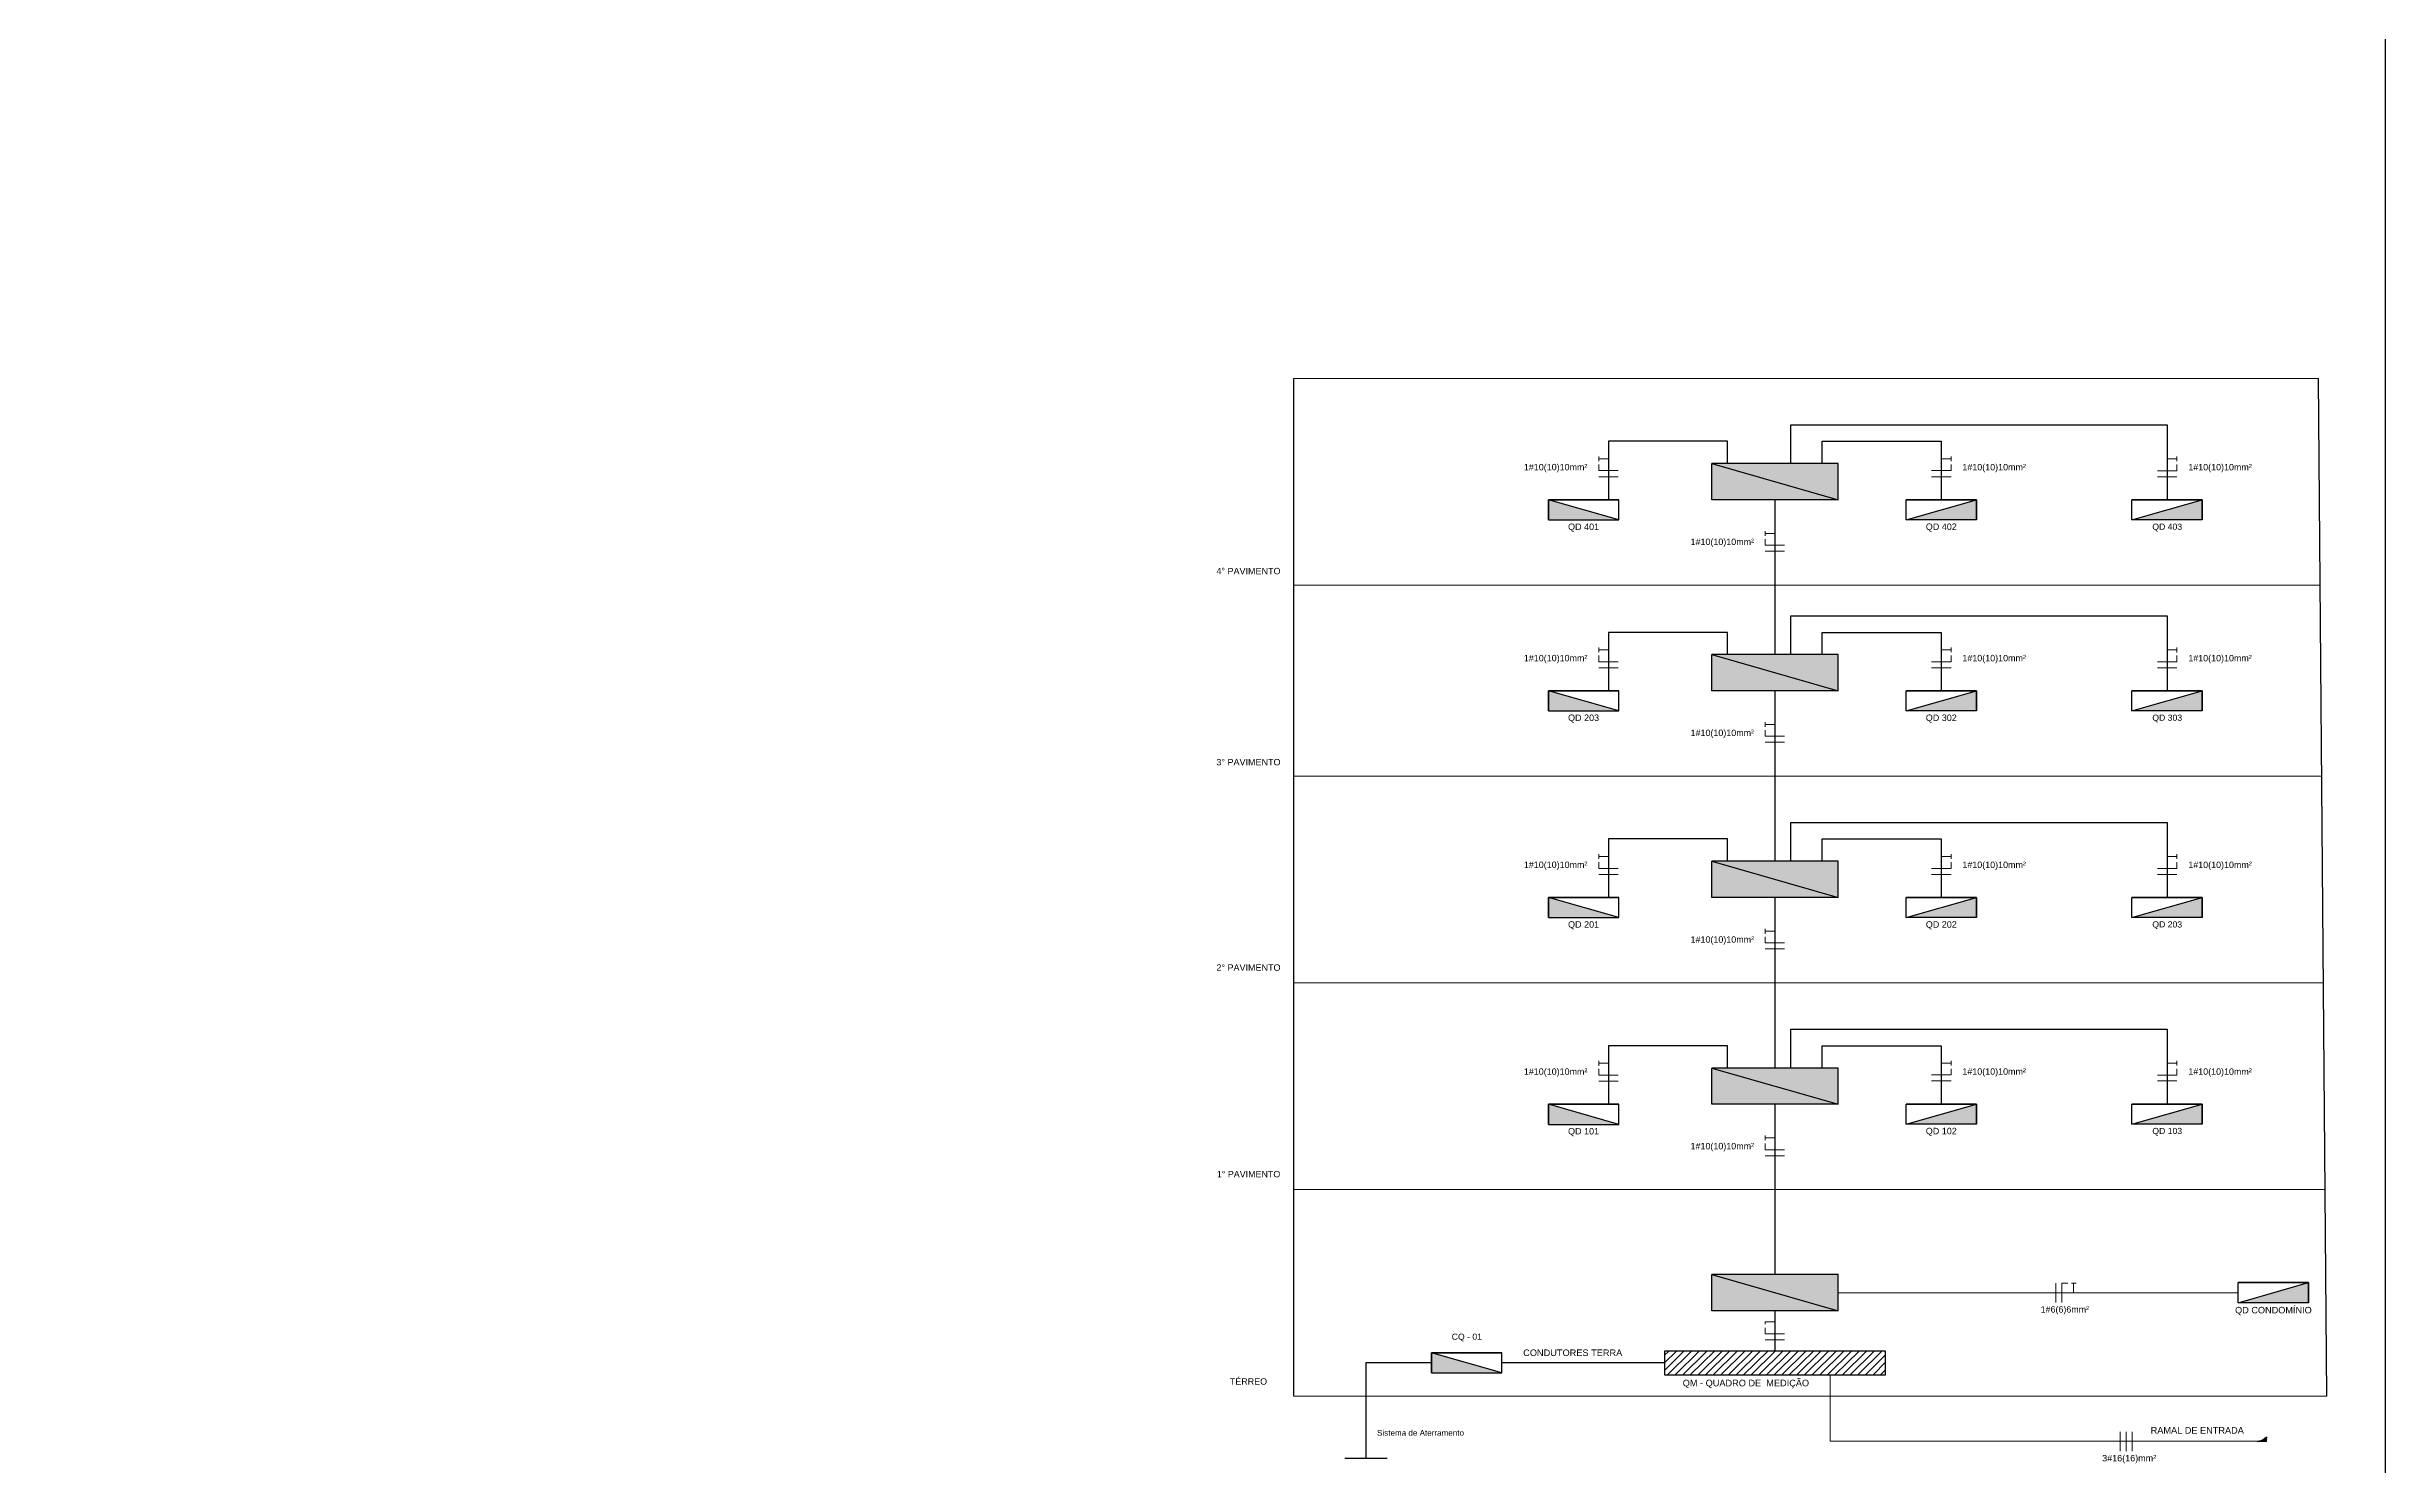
# Model space of a CAD drawing. Header units: millimetres. Extents: x 40 to 176, y -32 to 59.
# Drawn here: x 130.78 to 172.36, y 8.71 to 33.95 of the extents above; entities that cross this region are included whole.
import ezdxf
from ezdxf.enums import TextEntityAlignment as Align

# ---------------------------------------------------------------- set-up
doc = ezdxf.new("R2010")
doc.units = ezdxf.units.MM
doc.layers.get('0').update_dxf_attribs({"lineweight": 30})
doc.layers.add('14 - Prumada eletrica', color=240, linetype='Continuous', lineweight=30)
doc.styles.add('Arial0', font='arial.ttf', dxfattribs={"height": 3.14658})
doc.styles.add('ariel 1.5', font='arial.ttf', dxfattribs={"height": 1.5})
doc.styles.add('ariel 2.5', font='arial.ttf', dxfattribs={"height": 2.5})
doc.styles.add('ariel 4', font='', dxfattribs={"height": 4})
doc.styles.get('ariel 4').set_extended_font_data('Arial Black')

# ---------------------------------------------------------------- blocks, each defined once
blk = doc.blocks.new('ISO-A1FRAME')
at = {"color": 5}
blk.add_lwpolyline([(-800, 277), (0, 277), (0, -277), (-800, -277)], close=True, dxfattribs=at)
for tag, height, style, p in [('COMPANY', 4, 'ariel 4', (-47.43, -227.76)), ('CLIENT1', 2.5, 'ariel 2.5', (-47.48, -240.73)), ('PROJECT1', 2.5, 'ariel 2.5', (-47.48, -248.81)), ('PROJECT2', 2.5, 'ariel 2.5', (-47.48, -252.63)), ('DRAWINGTITLE1', 2.5, 'ariel 2.5', (-47.48, -261.28)), ('DRAWINGTITLE2', 2.5, 'ariel 2.5', (-47.48, -264.97)), ('DRAWINGTITLE3', 2.5, 'ariel 2.5', (-47.48, -268.72)), ('AUTHOR', 1.5, 'ariel 1.5', (-88.17, -275.54)), ('CHECKER', 1.5, 'ariel 1.5', (-74.59, -275.58)), ('DRAWINGNO.', 2.5, 'ariel 2.5', (-23.02, -275.65)), ('DATE', 1.5, 'ariel 1.5', (-56.89, -275.74))]:
    blk.add_attdef(tag, text='', height=height, dxfattribs=dict(style=style)).set_placement(p, align=Align.CENTER)

msp = doc.modelspace()

# ---------------------------------------------------------------- hatches: boundary and pattern name
at = {"layer": '14 - Prumada eletrica', "true_color": 0x991b1e}
h = msp.add_hatch(color=244, dxfattribs=at)
h.paths.add_polyline_path([(162.634, 26.534), (160.388, 26.534), (162.634, 25.89)])
h.paths.add_polyline_path([(160.388, 26.534), (162.634, 25.89), (160.388, 25.89)])
for points in [[(157.485, 25.89), (157.485, 25.533), (158.736, 25.533)], [(165.093, 25.89), (165.093, 25.533), (163.842, 25.533)], [(169.109, 25.89), (169.109, 25.533), (167.858, 25.533)], [(157.485, 22.492), (157.485, 22.134), (158.736, 22.134)], [(165.093, 22.492), (165.093, 22.134), (163.842, 22.134)], [(169.109, 22.492), (169.109, 22.134), (167.858, 22.134)], [(157.485, 18.814), (157.485, 18.457), (158.736, 18.457)], [(165.093, 18.814), (165.093, 18.457), (163.842, 18.457)], [(169.109, 18.814), (169.109, 18.457), (167.858, 18.457)], [(157.485, 15.134), (157.485, 14.776), (158.736, 14.776)], [(165.093, 15.138), (165.093, 14.78), (163.842, 14.78)], [(169.109, 15.138), (169.109, 14.78), (167.858, 14.78)], [(171, 11.96), (171, 11.602), (169.749, 11.602)]]:
    msp.add_hatch(color=244, dxfattribs=at).paths.add_polyline_path(points)
h = msp.add_hatch(color=244, dxfattribs=at)
h.paths.add_polyline_path([(162.634, 23.136), (160.388, 23.136), (162.634, 22.492)])
h.paths.add_polyline_path([(160.388, 23.136), (162.634, 22.492), (160.388, 22.492)])
h = msp.add_hatch(color=244, dxfattribs=at)
h.paths.add_polyline_path([(162.634, 19.458), (160.388, 19.458), (162.634, 18.814)])
h.paths.add_polyline_path([(160.388, 19.458), (162.634, 18.814), (160.388, 18.814)])
h = msp.add_hatch(color=244, dxfattribs=at)
h.paths.add_polyline_path([(162.634, 15.778), (160.388, 15.778), (162.634, 15.138)])
h.paths.add_polyline_path([(160.388, 15.778), (162.634, 15.138), (160.388, 15.138)])
h = msp.add_hatch(color=244, dxfattribs=at)
h.paths.add_polyline_path([(162.634, 12.103), (160.388, 12.103), (162.634, 11.459)])
h.paths.add_polyline_path([(160.388, 12.103), (162.634, 11.459), (160.388, 11.459)])
at = {"layer": '14 - Prumada eletrica', "true_color": 0x000003}
msp.add_hatch(color=3, dxfattribs=at).paths.add_polyline_path([(155.405, 10.712), (155.405, 10.354), (156.656, 10.354)])
at = {"layer": '14 - Prumada eletrica', "true_color": 0x000005}
h = msp.add_hatch(color=5, dxfattribs=at)
h.paths.add_polyline_path([(170.253, 9.165), (170.192, 9.165), (170.253, 9.149)])
h.paths.add_polyline_path([(170.192, 9.165), (170.253, 9.149), (170.161, 9.149)])
h = msp.add_hatch(color=5, dxfattribs=at)
h.paths.add_polyline_path([(170.253, 9.191), (170.225, 9.191), (170.253, 9.165)])
h.paths.add_polyline_path([(170.225, 9.191), (170.253, 9.165), (170.192, 9.165)])
msp.add_hatch(color=5, dxfattribs=at).paths.add_polyline_path([(170.253, 9.213), (170.253, 9.191), (170.225, 9.191)])
h = msp.add_hatch(color=5, dxfattribs=at)
h.paths.add_polyline_path([(170.253, 9.14), (170.119, 9.14), (170.253, 9.135)])
h.paths.add_polyline_path([(170.119, 9.14), (170.253, 9.135), (170.086, 9.135)])
h = msp.add_hatch(color=5, dxfattribs=at)
h.paths.add_polyline_path([(170.253, 9.149), (170.161, 9.149), (170.253, 9.14)])
h.paths.add_polyline_path([(170.161, 9.149), (170.253, 9.14), (170.119, 9.14)])

# ---------------------------------------------------------------- linework, layer by layer
at = {"layer": '14 - Prumada eletrica'}
for p, q in [((152.953, 9.942), (152.953, 28.051)), ((171.323, 9.942), (171.177, 28.051))]:
    msp.add_line(p, q, dxfattribs=at)
at = {"layer": '14 - Prumada eletrica', "linetype": 'Continuous', "lineweight": 9}
for points in [[(152.953, 28.051), (171.177, 28.051)], [(152.953, 24.374), (171.207, 24.374)], [(152.953, 20.974), (171.234, 20.974)], [(152.953, 17.297), (171.264, 17.297)], [(152.953, 13.618), (171.293, 13.618)], [(152.953, 9.942), (171.323, 9.942)]]:
    msp.add_lwpolyline(points, dxfattribs=at)
at = {"layer": '14 - Prumada eletrica', "color": 5, "linetype": 'Continuous', "lineweight": 25, "true_color": 0x000005}
for points in [[(161.79, 26.534), (161.79, 27.225), (168.483, 27.225), (168.483, 25.89)], [(160.667, 26.534), (160.667, 26.931), (159.881, 26.931), (158.551, 26.931), (158.551, 25.89)], [(162.352, 26.534), (162.352, 26.931), (163.138, 26.931), (164.468, 26.931), (164.468, 25.89)], [(161.511, 25.89), (161.511, 24.374), (161.511, 24.374)], [(161.511, 24.653), (161.511, 23.136), (161.511, 23.136)], [(161.79, 23.136), (161.79, 23.827), (168.483, 23.827), (168.483, 22.492)], [(160.667, 23.136), (160.667, 23.532), (159.881, 23.532), (158.551, 23.532), (158.551, 22.492)], [(162.352, 23.136), (162.352, 23.532), (163.138, 23.532), (164.468, 23.532), (164.468, 22.492)], [(161.511, 22.492), (161.511, 20.975), (161.511, 20.975)], [(161.511, 20.975), (161.511, 19.458), (161.511, 19.458)], [(161.79, 19.458), (161.79, 20.149), (168.483, 20.149), (168.483, 18.814)], [(160.667, 19.458), (160.667, 19.855), (159.881, 19.855), (158.551, 19.855), (158.551, 18.814)], [(162.352, 19.458), (162.352, 19.855), (163.138, 19.855), (164.468, 19.855), (164.468, 18.814)], [(161.511, 18.814), (161.511, 17.297), (161.511, 17.297)], [(161.511, 17.297), (161.511, 15.778), (161.511, 15.778)], [(161.79, 15.778), (161.79, 16.469), (168.483, 16.469), (168.483, 15.134)], [(160.667, 15.778), (160.667, 16.174), (159.881, 16.174), (158.551, 16.174), (158.551, 15.134)], [(162.352, 15.778), (162.352, 16.174), (163.138, 16.174), (164.468, 16.174), (164.468, 15.134)], [(161.511, 15.138), (161.511, 13.618), (161.511, 13.618)], [(161.511, 13.618), (161.511, 12.103), (161.511, 12.103)], [(161.511, 11.459), (161.511, 10.744), (161.511, 10.744)], [(154.234, 10.533), (154.234, 8.83), (154.234, 8.83)], [(155.405, 10.533), (154.234, 10.533), (154.234, 10.533)], [(159.544, 10.533), (156.656, 10.533), (156.656, 10.533)], [(154.614, 8.83), (154.234, 8.83), (153.86, 8.83)]]:
    msp.add_lwpolyline(points, dxfattribs=at)
at = {"layer": '14 - Prumada eletrica', "color": 7, "linetype": 'Continuous', "lineweight": 20, "true_color": 0x000007}
for points in [[(158.376, 26.62), (158.376, 26.663), (158.376, 26.663)], [(158.551, 26.62), (158.376, 26.62), (158.376, 26.576)], [(164.468, 26.62), (164.644, 26.62), (164.644, 26.576)], [(164.644, 26.62), (164.644, 26.663), (164.644, 26.663)], [(158.723, 26.409), (158.551, 26.409), (158.376, 26.409), (158.376, 26.519)], [(158.723, 26.301), (158.551, 26.301), (158.376, 26.301)], [(164.296, 26.409), (164.468, 26.409), (164.644, 26.409), (164.644, 26.519)], [(164.296, 26.301), (164.468, 26.301), (164.644, 26.301)], [(161.336, 25.29), (161.336, 25.333), (161.336, 25.333)], [(161.511, 25.29), (161.336, 25.29), (161.336, 25.247)], [(161.683, 25.082), (161.511, 25.082), (161.336, 25.082), (161.336, 25.189)], [(161.683, 24.976), (161.511, 24.976), (161.336, 24.976)], [(158.376, 23.221), (158.376, 23.264), (158.376, 23.264)], [(158.551, 23.221), (158.376, 23.221), (158.376, 23.178)], [(158.723, 23.01), (158.551, 23.01), (158.376, 23.01), (158.376, 23.12)], [(158.723, 22.903), (158.551, 22.903), (158.376, 22.903)], [(164.296, 23.01), (164.468, 23.01), (164.644, 23.01), (164.644, 23.12)], [(164.296, 22.903), (164.468, 22.903), (164.644, 22.903)], [(164.468, 23.221), (164.644, 23.221), (164.644, 23.178)], [(164.644, 23.221), (164.644, 23.264), (164.644, 23.264)], [(161.336, 21.891), (161.336, 21.935), (161.336, 21.935)], [(161.511, 21.891), (161.336, 21.891), (161.336, 21.848)], [(161.683, 21.683), (161.511, 21.683), (161.336, 21.683), (161.336, 21.791)], [(161.683, 21.577), (161.511, 21.577), (161.336, 21.577)], [(158.376, 19.543), (158.376, 19.587), (158.376, 19.587)], [(164.644, 19.543), (164.644, 19.587), (164.644, 19.587)], [(158.551, 19.543), (158.376, 19.543), (158.376, 19.5)], [(158.723, 19.332), (158.551, 19.332), (158.376, 19.332), (158.376, 19.443)], [(158.723, 19.225), (158.551, 19.225), (158.376, 19.225)], [(164.296, 19.332), (164.468, 19.332), (164.644, 19.332), (164.644, 19.443)], [(164.296, 19.225), (164.468, 19.225), (164.644, 19.225)], [(164.468, 19.543), (164.644, 19.543), (164.644, 19.5)], [(161.336, 18.214), (161.336, 18.257), (161.336, 18.257)], [(161.511, 18.214), (161.336, 18.214), (161.336, 18.17)], [(161.683, 18.005), (161.511, 18.005), (161.336, 18.005), (161.336, 18.113)], [(161.683, 17.899), (161.511, 17.899), (161.336, 17.899)], [(158.376, 15.863), (158.376, 15.906), (158.376, 15.906)], [(158.551, 15.863), (158.376, 15.863), (158.376, 15.82)], [(164.468, 15.864), (164.644, 15.864), (164.644, 15.825)], [(164.644, 15.864), (164.644, 15.908), (164.644, 15.908)], [(158.723, 15.652), (158.551, 15.652), (158.376, 15.652), (158.376, 15.762)], [(158.723, 15.544), (158.551, 15.544), (158.376, 15.544)], [(164.296, 15.656), (164.468, 15.656), (164.644, 15.656), (164.644, 15.764)], [(164.296, 15.55), (164.468, 15.55), (164.644, 15.55)], [(161.336, 14.537), (161.336, 14.581), (161.336, 14.581)], [(161.511, 14.537), (161.336, 14.537), (161.336, 14.494)], [(161.683, 14.326), (161.511, 14.326), (161.336, 14.326), (161.336, 14.437)], [(161.683, 14.219), (161.511, 14.219), (161.336, 14.219)], [(166.507, 11.606), (166.507, 11.782), (166.507, 11.954)], [(166.613, 11.606), (166.613, 11.782), (166.613, 11.954), (166.721, 11.954)], [(166.821, 11.782), (166.821, 11.954), (166.782, 11.954)], [(166.865, 11.954), (166.821, 11.954), (166.821, 11.954)], [(161.511, 11.262), (161.336, 11.262), (161.336, 11.219)], [(161.683, 11.051), (161.511, 11.051), (161.336, 11.051), (161.336, 11.159)], [(161.683, 10.943), (161.511, 10.943), (161.336, 10.943)]]:
    msp.add_lwpolyline(points, dxfattribs=at)
at = {"layer": '14 - Prumada eletrica', "color": 7, "linetype": 'Continuous', "lineweight": 9, "true_color": 0x000007}
for points in [[(168.483, 26.62), (168.659, 26.62), (168.659, 26.661)], [(168.659, 26.575), (168.659, 26.62), (168.659, 26.62)], [(168.313, 26.407), (168.483, 26.407), (168.659, 26.407), (168.659, 26.519)], [(168.313, 26.301), (168.483, 26.301), (168.659, 26.301)], [(168.313, 23.009), (168.483, 23.009), (168.659, 23.009), (168.659, 23.12)], [(168.313, 22.903), (168.483, 22.903), (168.659, 22.903)], [(168.483, 23.221), (168.659, 23.221), (168.659, 23.263)], [(168.659, 23.176), (168.659, 23.221), (168.659, 23.221)], [(168.483, 19.543), (168.659, 19.543), (168.659, 19.585)], [(168.313, 19.331), (168.483, 19.331), (168.659, 19.331), (168.659, 19.443)], [(168.313, 19.225), (168.483, 19.225), (168.659, 19.225)], [(168.659, 19.499), (168.659, 19.543), (168.659, 19.543)], [(168.483, 15.864), (168.659, 15.864), (168.659, 15.906)], [(168.659, 15.825), (168.659, 15.864), (168.659, 15.864)], [(168.313, 15.655), (168.483, 15.655), (168.659, 15.655), (168.659, 15.764)], [(168.313, 15.549), (168.483, 15.549), (168.659, 15.549)], [(167.65, 8.961), (167.65, 9.135), (167.65, 9.308)], [(167.756, 8.961), (167.756, 9.135), (167.756, 9.308)], [(167.865, 8.961), (167.865, 9.135), (167.865, 9.308)]]:
    msp.add_lwpolyline(points, dxfattribs=at)
at = {"layer": '14 - Prumada eletrica', "color": 244, "linetype": 'Continuous', "lineweight": -2, "true_color": 0x991b1e}
for points in [[(162.634, 26.534), (160.388, 26.534), (162.634, 25.89)], [(160.388, 26.534), (162.634, 25.89), (160.388, 25.89)], [(162.634, 23.136), (160.388, 23.136), (162.634, 22.492)], [(160.388, 23.136), (162.634, 22.492), (160.388, 22.492)], [(162.634, 19.458), (160.388, 19.458), (162.634, 18.814)], [(160.388, 19.458), (162.634, 18.814), (160.388, 18.814)], [(162.634, 15.778), (160.388, 15.778), (162.634, 15.138)], [(160.388, 15.778), (162.634, 15.138), (160.388, 15.138)], [(162.634, 12.103), (160.388, 12.103), (162.634, 11.459)], [(160.388, 12.103), (162.634, 11.459), (160.388, 11.459)]]:
    msp.add_lwpolyline(points, close=True, dxfattribs=at)
at = {"layer": '14 - Prumada eletrica', "color": 244, "linetype": 'Continuous', "lineweight": 20, "true_color": 0x991b1e}
for points in [[(160.388, 26.534), (160.388, 25.89), (162.634, 25.89), (162.634, 26.534)], [(160.388, 23.136), (160.388, 22.492), (162.634, 22.492), (162.634, 23.136)], [(160.388, 19.458), (160.388, 18.814), (162.634, 18.814), (162.634, 19.458)], [(160.388, 15.778), (160.388, 15.138), (162.634, 15.138), (162.634, 15.778)], [(160.388, 12.103), (160.388, 11.459), (162.634, 11.459), (162.634, 12.103)]]:
    msp.add_lwpolyline(points, close=True, dxfattribs=at)
at = {"layer": '14 - Prumada eletrica', "color": 244, "true_color": 0x991b1e}
for points in [[(157.485, 25.89), (158.736, 25.89), (158.736, 25.89)], [(157.485, 25.533), (157.485, 25.89), (157.485, 25.89)], [(157.485, 25.533), (158.736, 25.533), (158.736, 25.89), (157.485, 25.89)], [(165.093, 25.89), (163.842, 25.89), (163.842, 25.89)], [(165.093, 25.533), (163.842, 25.533), (163.842, 25.89), (165.093, 25.89)], [(165.093, 25.533), (165.093, 25.89), (165.093, 25.89)], [(169.109, 25.89), (167.858, 25.89), (167.858, 25.89)], [(169.109, 25.533), (167.858, 25.533), (167.858, 25.89), (169.109, 25.89)], [(169.109, 25.533), (169.109, 25.89), (169.109, 25.89)], [(157.485, 22.492), (158.736, 22.492), (158.736, 22.492)], [(157.485, 22.134), (157.485, 22.492), (157.485, 22.492)], [(157.485, 22.134), (158.736, 22.134), (158.736, 22.492), (157.485, 22.492)], [(165.093, 22.492), (163.842, 22.492), (163.842, 22.492)], [(165.093, 22.134), (163.842, 22.134), (163.842, 22.492), (165.093, 22.492)], [(165.093, 22.134), (165.093, 22.492), (165.093, 22.492)], [(169.109, 22.492), (167.858, 22.492), (167.858, 22.492)], [(169.109, 22.134), (167.858, 22.134), (167.858, 22.492), (169.109, 22.492)], [(169.109, 22.134), (169.109, 22.492), (169.109, 22.492)], [(157.485, 18.814), (158.736, 18.814), (158.736, 18.814)], [(157.485, 18.457), (157.485, 18.814), (157.485, 18.814)], [(157.485, 18.457), (158.736, 18.457), (158.736, 18.814), (157.485, 18.814)], [(165.093, 18.814), (163.842, 18.814), (163.842, 18.814)], [(165.093, 18.457), (163.842, 18.457), (163.842, 18.814), (165.093, 18.814)], [(165.093, 18.457), (165.093, 18.814), (165.093, 18.814)], [(169.109, 18.814), (167.858, 18.814), (167.858, 18.814)], [(169.109, 18.457), (167.858, 18.457), (167.858, 18.814), (169.109, 18.814)], [(169.109, 18.457), (169.109, 18.814), (169.109, 18.814)], [(157.485, 15.134), (158.736, 15.134), (158.736, 15.134)], [(157.485, 14.776), (157.485, 15.134), (157.485, 15.134)], [(157.485, 14.776), (158.736, 14.776), (158.736, 15.134), (157.485, 15.134)], [(165.093, 15.138), (163.842, 15.138), (163.842, 15.138)], [(165.093, 14.78), (163.842, 14.78), (163.842, 15.138), (165.093, 15.138)], [(165.093, 14.78), (165.093, 15.138), (165.093, 15.138)], [(169.109, 15.138), (167.858, 15.138), (167.858, 15.138)], [(169.109, 14.78), (167.858, 14.78), (167.858, 15.138), (169.109, 15.138)], [(169.109, 14.78), (169.109, 15.138), (169.109, 15.138)], [(171, 11.96), (169.749, 11.96), (169.749, 11.96)], [(171, 11.602), (169.749, 11.602), (169.749, 11.96), (171, 11.96)], [(171, 11.602), (171, 11.96), (171, 11.96)]]:
    msp.add_lwpolyline(points, dxfattribs=at)
for points in [[(157.485, 25.89), (157.485, 25.533), (158.736, 25.533)], [(165.093, 25.89), (165.093, 25.533), (163.842, 25.533)], [(169.109, 25.89), (169.109, 25.533), (167.858, 25.533)], [(157.485, 22.492), (157.485, 22.134), (158.736, 22.134)], [(165.093, 22.492), (165.093, 22.134), (163.842, 22.134)], [(169.109, 22.492), (169.109, 22.134), (167.858, 22.134)], [(157.485, 18.814), (157.485, 18.457), (158.736, 18.457)], [(165.093, 18.814), (165.093, 18.457), (163.842, 18.457)], [(169.109, 18.814), (169.109, 18.457), (167.858, 18.457)], [(157.485, 15.134), (157.485, 14.776), (158.736, 14.776)], [(165.093, 15.138), (165.093, 14.78), (163.842, 14.78)], [(169.109, 15.138), (169.109, 14.78), (167.858, 14.78)], [(171, 11.96), (171, 11.602), (169.749, 11.602)]]:
    msp.add_lwpolyline(points, close=True, dxfattribs=at)
at = {"layer": '14 - Prumada eletrica', "color": 5, "linetype": 'Continuous', "lineweight": 25}
for points in [[(164.468, 23.532), (164.468, 22.492)], [(164.468, 19.855), (164.468, 18.814)], [(164.468, 16.176), (164.468, 15.138)]]:
    msp.add_lwpolyline(points, dxfattribs=at)
at = {"layer": '14 - Prumada eletrica', "color": 244, "linetype": 'Continuous', "lineweight": 20, "true_color": 0x991b1e}
msp.add_lwpolyline([(161.79, 12.103), (162.352, 12.103), (162.352, 12.103)], dxfattribs=at)
at = {"layer": '14 - Prumada eletrica', "color": 5, "linetype": 'Continuous', "lineweight": 13, "true_color": 0x000005}
for points in [[(169.749, 11.781), (162.634, 11.781), (162.634, 11.781)], [(170.253, 9.213), (170.253, 9.135), (170.253, 9.135)]]:
    msp.add_lwpolyline(points, dxfattribs=at)
at = {"layer": '14 - Prumada eletrica', "color": 3, "linetype": 'Continuous', "lineweight": 25, "true_color": 0x000003}
for points in [[(155.405, 10.712), (156.656, 10.712), (156.656, 10.712)], [(155.405, 10.354), (155.405, 10.712), (155.405, 10.712)], [(155.405, 10.354), (156.656, 10.354), (156.656, 10.712), (155.405, 10.712)]]:
    msp.add_lwpolyline(points, dxfattribs=at)
at = {"layer": '14 - Prumada eletrica', "color": 3, "linetype": 'Continuous', "lineweight": -2, "true_color": 0x000003}
msp.add_lwpolyline([(155.405, 10.712), (155.405, 10.354), (156.656, 10.354)], close=True, dxfattribs=at)
at = {"layer": '14 - Prumada eletrica', "color": 5, "linetype": 'Continuous', "lineweight": -2, "true_color": 0x000005}
for points in [[(159.544, 10.668), (159.624, 10.744), (159.624, 10.744)], [(159.544, 10.533), (159.759, 10.744), (159.759, 10.744)], [(159.544, 10.397), (159.892, 10.744), (159.892, 10.744)], [(159.601, 10.318), (160.027, 10.744), (160.027, 10.744)], [(159.737, 10.318), (160.163, 10.744), (160.163, 10.744)], [(159.874, 10.318), (160.298, 10.744), (160.298, 10.744)], [(160.005, 10.318), (160.435, 10.744), (160.435, 10.744)], [(160.142, 10.318), (160.571, 10.744), (160.571, 10.744)], [(160.277, 10.318), (160.703, 10.744), (160.703, 10.744)], [(160.413, 10.318), (160.839, 10.744), (160.839, 10.744)], [(160.55, 10.318), (160.974, 10.744), (160.974, 10.744)], [(160.685, 10.318), (161.111, 10.744), (161.111, 10.744)], [(160.818, 10.318), (161.247, 10.744), (161.247, 10.744)], [(160.953, 10.318), (161.382, 10.744), (161.382, 10.744)], [(161.089, 10.318), (161.515, 10.744), (161.515, 10.744)], [(161.224, 10.318), (161.65, 10.744), (161.65, 10.744)], [(161.361, 10.318), (161.786, 10.744), (161.786, 10.744)], [(161.497, 10.318), (161.923, 10.744), (161.923, 10.744)], [(161.63, 10.318), (162.058, 10.744), (162.058, 10.744)], [(161.765, 10.318), (162.194, 10.744), (162.194, 10.744)], [(161.9, 10.318), (162.327, 10.744), (162.327, 10.744)], [(162.037, 10.318), (162.462, 10.744), (162.462, 10.744)], [(162.173, 10.318), (162.597, 10.744), (162.597, 10.744)], [(162.308, 10.318), (162.734, 10.744), (162.734, 10.744)], [(162.444, 10.318), (162.87, 10.744), (162.87, 10.744)], [(162.577, 10.318), (163.005, 10.744), (163.005, 10.744)], [(162.712, 10.318), (163.138, 10.744), (163.138, 10.744)], [(162.849, 10.318), (163.274, 10.744), (163.274, 10.744)], [(162.984, 10.318), (163.41, 10.744), (163.41, 10.744)], [(163.12, 10.318), (163.477, 10.675), (163.477, 10.675)], [(163.257, 10.318), (163.477, 10.544), (163.477, 10.544)], [(163.388, 10.318), (163.477, 10.407), (163.477, 10.407)]]:
    msp.add_lwpolyline(points, dxfattribs=at)
at = {"layer": '14 - Prumada eletrica', "color": 5, "linetype": 'Continuous', "lineweight": 25, "true_color": 0x000005}
msp.add_lwpolyline([(159.544, 10.744), (159.544, 10.318), (163.477, 10.318), (163.477, 10.744)], close=True, dxfattribs=at)
at = {"layer": '14 - Prumada eletrica', "color": 5, "linetype": 'Continuous', "lineweight": 13}
msp.add_lwpolyline([(162.494, 10.316), (162.494, 9.14), (170.253, 9.14)], dxfattribs=at)
at = {"layer": '14 - Prumada eletrica', "color": 5, "linetype": 'Continuous', "lineweight": -2, "true_color": 0x000005}
for points in [[(170.192, 9.165), (170.253, 9.149), (170.161, 9.149)], [(170.225, 9.191), (170.253, 9.165), (170.192, 9.165)], [(170.253, 9.165), (170.192, 9.165), (170.253, 9.149)], [(170.253, 9.213), (170.253, 9.191), (170.225, 9.191)], [(170.253, 9.191), (170.225, 9.191), (170.253, 9.165)], [(170.119, 9.14), (170.253, 9.135), (170.086, 9.135)], [(170.161, 9.149), (170.253, 9.14), (170.119, 9.14)], [(170.253, 9.14), (170.119, 9.14), (170.253, 9.135)], [(170.253, 9.149), (170.161, 9.149), (170.253, 9.14)]]:
    msp.add_lwpolyline(points, close=True, dxfattribs=at)
at = {"layer": '14 - Prumada eletrica', "color": 5, "linetype": 'Continuous', "lineweight": 13, "true_color": 0x000005}
msp.add_open_spline([(170.08, 9.14), (170.147, 9.137), (170.211, 9.168), (170.253, 9.218)], degree=3, dxfattribs=at)

# ---------------------------------------------------------------- block references
at = {"xscale": 0.1653034188902056, "yscale": 0.1653034188902056, "zscale": 0.1653034188902056}
msp.add_blockref('ISO-A1FRAME', (172.363, 13.404), dxfattribs=at)

# ---------------------------------------------------------------- texts
at = {"layer": '14 - Prumada eletrica', "color": 7, "true_color": 0x000007, "style": 'Arial0'}
for s, height, p in [('1#10(10)10mm²', 0.11374, (157.045, 26.415)), ('1#10(10)10mm²', 0.11374, (164.843, 26.415)), ('1#10(10)10mm²', 0.11362, (168.861, 26.414)), ('QD 401', 0.1147, (157.831, 25.353)), ('QD 402', 0.1145, (164.193, 25.354)), ('QD 403', 0.11, (168.221, 25.356)), ('1#10(10)10mm²', 0.11372, (160.009, 25.085)), ('4° PAVIMENTO', 0.11454, (151.578, 24.565)), ('1#10(10)10mm²', 0.11374, (157.045, 23.017)), ('1#10(10)10mm²', 0.11374, (164.843, 23.017)), ('1#10(10)10mm²', 0.11362, (168.861, 23.016)), ('QD 203', 0.1147, (157.831, 21.955)), ('QD 302', 0.1145, (164.193, 21.955)), ('QD 303', 0.11, (168.221, 21.958)), ('1#10(10)10mm²', 0.11372, (160.009, 21.687)), ('3° PAVIMENTO', 0.11454, (151.578, 21.165)), ('1#10(10)10mm²', 0.11374, (157.045, 19.339)), ('1#10(10)10mm²', 0.11374, (164.843, 19.339)), ('1#10(10)10mm²', 0.11362, (168.861, 19.338)), ('QD 201', 0.1147, (157.831, 18.277)), ('QD 202', 0.1145, (164.193, 18.277)), ('QD 203', 0.11, (168.221, 18.28)), ('1#10(10)10mm²', 0.11372, (160.009, 18.009)), ('2° PAVIMENTO', 0.11454, (151.578, 17.509)), ('1#10(10)10mm²', 0.11374, (157.045, 15.659)), ('1#10(10)10mm²', 0.11372, (164.843, 15.66)), ('1#10(10)10mm²', 0.11358, (168.861, 15.659)), ('QD 101', 0.1147, (157.831, 14.597)), ('QD 102', 0.1145, (164.193, 14.601)), ('QD 103', 0.1102, (168.221, 14.604)), ('1#10(10)10mm²', 0.11374, (160.009, 14.333)), ('1° PAVIMENTO', 0.11328, (151.586, 13.835)), ('1#6(6)6mm²', 0.1132, (166.235, 11.428)), ('QD CONDOMÍNIO', 0.11634, (169.693, 11.413)), ('CQ - 01', 0.11, (155.762, 10.944)), ('CONDUTORES TERRA', 0.11707, (157.033, 10.654)), ('TÉRREO', 0.1138, (151.817, 10.145)), ('QM - QUADRO DE  MEDIÇÃO', 0.11676, (159.87, 10.116)), ('Sistema de Aterramento', 0.10265, (154.434, 9.236)), ('RAMAL DE ENTRADA', 0.11662, (168.192, 9.274)), ('3#16(16)mm²', 0.11462, (167.329, 8.78))]:
    msp.add_text(s, height=height, dxfattribs=at).set_placement(p)

doc.saveas('drawing.dxf')
